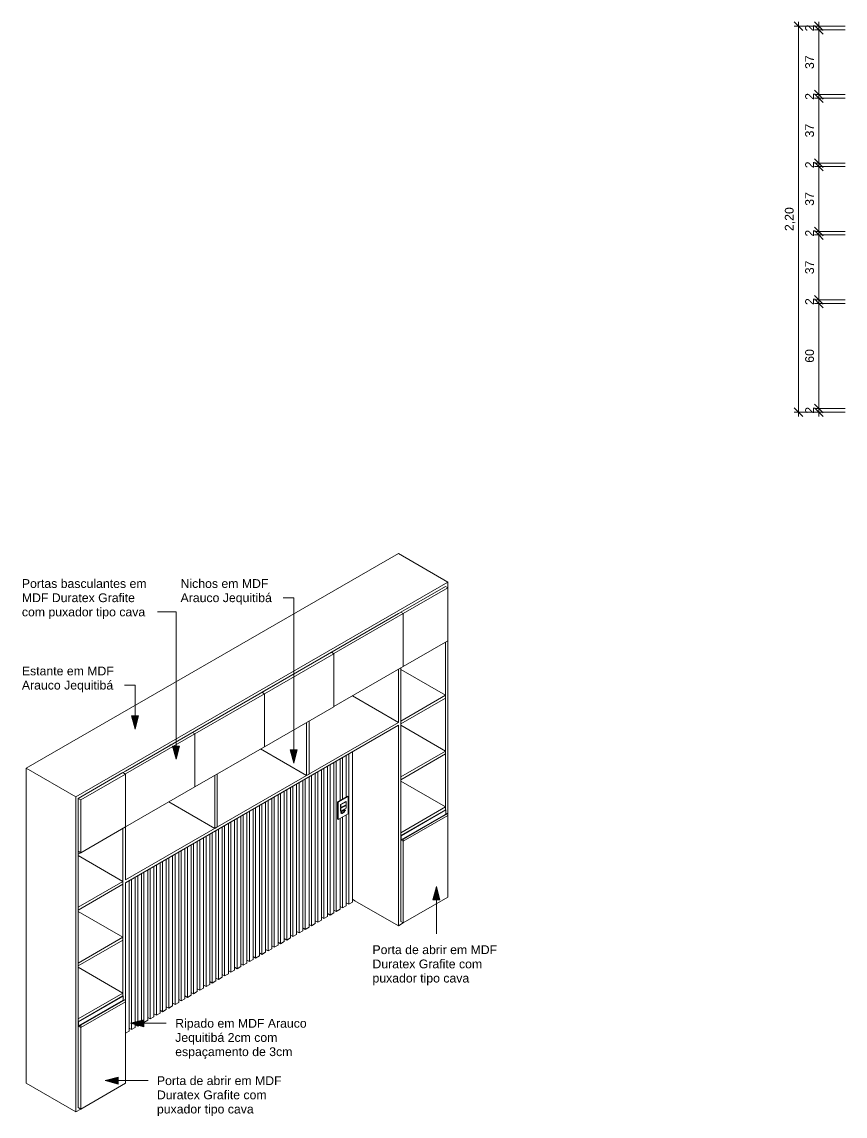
# Model space of a CAD drawing. Header units: millimetres. Extents: x -9962 to 2662, y -3814 to 2757.
# Drawn here: x -9962 to -5271, y -3814 to 2425 of the extents above; entities that cross this region are included whole.
import ezdxf

# ---------------------------------------------------------------- set-up
doc = ezdxf.new("R2010")
doc.units = ezdxf.units.MM
for name, color, linetype, lineweight in [('A-ANNO-DIMS', 211, 'Continuous', 9), ('A-ANNO-DIMS-25', 211, 'Continuous', 9), ('E-ELEC-FIXT', 91, 'Continuous', 9), ('G-ANNO-TEXT', 231, 'Continuous', 9), ('I-FURN', 30, 'Continuous', 9)]:
    doc.layers.add(name, color=color, linetype=linetype, lineweight=lineweight)
doc.styles.add('@Arial Unicode MS', font='ARIALUNI.TTF', dxfattribs={"height": 50})
doc.styles.add('Arial', font='arial.ttf', dxfattribs={"height": 50})
doc.dimstyles.new('CRT_-__Metros_-_Linha_de_chamada_3_5_mm', dxfattribs={"dimscale": 304.8, "dimtxt": 50.292243, "dimasz": 0.164042, "dimexe": 0.082021, "dimexo": 0.0625, "dimgap": 0.04101, "dimtad": 1, "dimdec": 0, "dimlfac": 0.1, "dimdsep": 46, "dimtxsty": '@Arial Unicode MS', "dimblk1": 'OBLIQUE', "dimblk2": 'OBLIQUE', "dimsah": 1, "dimcen": 0.09, "dimdle": 0.082021, "dimazin": 0, "dimtfac": 1, "dimtdec": 4, "dimtix": 1, "dimtmove": 0, "dimatfit": 3, "dimfxl": 0.492126, "dimfxlon": 1, "dimtvp": 1, "dimtolj": 1, "dimtzin": 0, "dimarcsym": 2})
doc.dimstyles.new('CRT_-__Metros_-_Linha_de_chamada_3_5_mm_1', dxfattribs={"dimscale": 304.8, "dimtxt": 50.292243, "dimasz": 0.164042, "dimexe": 0.082021, "dimexo": 0.0625, "dimgap": 0.04101, "dimtad": 1, "dimlfac": 0.001, "dimrnd": 0.01, "dimzin": 0, "dimdsep": 46, "dimtxsty": '@Arial Unicode MS', "dimblk1": 'OBLIQUE', "dimblk2": 'OBLIQUE', "dimsah": 1, "dimcen": 0.09, "dimdle": 0.082021, "dimazin": 0, "dimtfac": 1, "dimtdec": 4, "dimtix": 1, "dimtmove": 0, "dimatfit": 3, "dimfxl": 0.492126, "dimfxlon": 1, "dimtvp": 1, "dimtolj": 1, "dimtzin": 0, "dimarcsym": 2})

# ---------------------------------------------------------------- blocks, each defined once
blk = doc.blocks.new('ESTANTE ESCRITORIO - ESTANTE ESCRITORIO-4505156-VISTA 3D ESTANTE ESCRITÓRIO')
at = {"layer": 'I-FURN'}
for p, q in [((-9937.9, -1831), (-7816.5, -606.3)), ((-7816.5, -606.3), (-7533.7, -769.6)), ((-7533.7, -769.6), (-9655, -1994.3)), ((-7802.4, -941), (-7547.8, -794.1)), ((-7802.4, -941), (-7547.8, -794.1)), ((-7533.7, -802.2), (-7788.3, -949.2)), ((-7547.8, -794.1), (-7533.7, -802.2)), ((-7533.7, -802.2), (-7533.7, -769.6)), ((-7533.7, -1104.3), (-7533.7, -802.2)), ((-9372.2, -1847.3), (-7816.5, -949.2)), ((-8197.7, -1169.2), (-7802.4, -941)), ((-7788.3, -949.2), (-8183.5, -1177.4)), ((-7802.4, -941), (-7788.3, -949.2)), ((-7788.3, -949.2), (-7802.4, -941)), ((-7788.3, -1251.3), (-7788.3, -949.2)), ((-7788.3, -949.2), (-7788.3, -1251.3)), ((-8064, -1092.1), (-8078.2, -1100.2)), ((-7788.3, -1251.3), (-7533.7, -1104.3)), ((-7547.8, -1112.5), (-7547.8, -2067.8)), ((-7533.7, -2088.2), (-7533.7, -1104.3)), ((-8593.7, -1397.9), (-8198.4, -1169.6)), ((-8184.2, -1177.8), (-8579.5, -1406)), ((-8198.4, -1169.6), (-8184.2, -1177.8)), ((-8197.7, -1170.1), (-8197.7, -1169.2)), ((-8183.5, -1177.4), (-8197.7, -1169.2)), ((-8184.2, -1479.9), (-8184.2, -1177.8)), ((-8183.5, -1177.4), (-8183.5, -1479.5)), ((-8183.5, -1479.5), (-7788.3, -1251.3)), ((-7816.5, -1267.6), (-7816.5, -1569.7)), ((-7802.4, -2704.7), (-7802.4, -1259.5)), ((-7547.8, -1414.6), (-7802.4, -1267.6)), ((-8989.6, -1626.5), (-8594.4, -1398.3)), ((-8580.2, -1406.4), (-8975.5, -1634.6)), ((-8587.3, -1394.2), (-8601.4, -1402.3)), ((-8594.4, -1398.3), (-8580.2, -1406.4)), ((-8593.7, -1398.7), (-8593.7, -1397.9)), ((-8579.5, -1406), (-8593.7, -1397.9)), ((-8580.2, -1708.5), (-8580.2, -1406.4)), ((-8579.5, -1406), (-8579.5, -1708.1)), ((-7816.5, -1569.7), (-8078.2, -1418.7)), ((-7547.8, -1414.6), (-7802.4, -1561.6)), ((-7802.4, -1577.9), (-7547.8, -1430.9)), ((-7547.8, -1430.9), (-7547.8, -1414.6)), ((-8579.5, -1708.1), (-8184.2, -1479.9)), ((-8183.5, -1479.5), (-8184.2, -1479.1)), ((-8184.2, -1479.9), (-8183.5, -1479.5)), ((-7816.5, -1569.7), (-9372.2, -2467.9)), ((-9372.2, -2484.2), (-7816.5, -1586.1)), ((-8339.8, -1569.7), (-8339.8, -1871.8)), ((-8325.7, -1863.7), (-8325.7, -1561.6)), ((-7816.5, -1586.1), (-7816.5, -2729.2)), ((-7802.4, -1561.6), (-7802.4, -1577.9)), ((-7547.8, -1733), (-7802.4, -1586.1)), ((-9385.6, -1855.1), (-8990.3, -1626.9)), ((-8976.2, -1635), (-9371.5, -1863.3)), ((-8990.3, -1626.9), (-8976.2, -1635)), ((-8989.6, -1627.3), (-8989.6, -1626.5)), ((-8975.5, -1634.6), (-8989.6, -1626.5)), ((-8976.2, -1937.2), (-8976.2, -1635)), ((-8975.5, -1634.6), (-8975.5, -1936.7)), ((-9110.6, -1696.3), (-9124.7, -1704.4)), ((-8975.5, -1936.7), (-8580.2, -1708.5)), ((-8601.4, -1720.8), (-8339.8, -1871.8)), ((-8579.5, -1708.1), (-8580.2, -1707.7)), ((-8580.2, -1708.5), (-8579.5, -1708.1)), ((-8078.2, -2594.4), (-8078.2, -1737.1)), ((-7547.8, -1733), (-7802.4, -1880)), ((-7547.8, -1749.4), (-7547.8, -1733)), ((-8184.2, -2655.7), (-8184.2, -1798.3)), ((-8170.1, -1790.2), (-8170.1, -2647.5)), ((-8148.9, -2014.7), (-8148.9, -1777.9)), ((-8134.7, -1769.8), (-8134.7, -2006.6)), ((-8113.5, -1994.3), (-8113.5, -1757.5)), ((-8099.4, -1749.4), (-8099.4, -2606.7)), ((-7802.4, -1896.3), (-7547.8, -1749.4)), ((-9937.9, -3627.3), (-9937.9, -1831)), ((-9655, -1994.3), (-9937.9, -1831)), ((-9640.9, -2002.5), (-9386.3, -1855.5)), ((-9640.9, -2002.5), (-9386.3, -1855.5)), ((-9372.2, -1863.7), (-9626.7, -2010.6)), ((-9386.3, -1855.5), (-9372.2, -1863.7)), ((-9385.6, -1855.9), (-9385.6, -1855.1)), ((-9371.5, -1863.3), (-9385.6, -1855.1)), ((-9372.2, -2165.8), (-9372.2, -1863.7)), ((-9371.5, -1863.3), (-9371.5, -2165.4)), ((-8863.1, -1871.8), (-8863.1, -2173.9)), ((-8848.9, -2165.8), (-8848.9, -1863.7)), ((-8339.8, -1871.8), (-8325.7, -1863.7)), ((-8311.5, -1871.8), (-8311.5, -2729.2)), ((-8290.3, -2716.9), (-8290.3, -1859.6)), ((-8276.2, -1851.4), (-8276.2, -2708.7)), ((-8255, -2696.5), (-8255, -1839.2)), ((-8240.8, -1831), (-8240.8, -2688.3)), ((-8219.6, -2676.1), (-8219.6, -1818.8)), ((-8205.5, -1810.6), (-8205.5, -2667.9)), ((-8417.6, -1933.1), (-8417.6, -2790.4)), ((-8396.4, -2778.1), (-8396.4, -1920.8)), ((-8382.2, -1912.7), (-8382.2, -2770)), ((-8361, -2757.7), (-8361, -1900.4)), ((-8346.9, -1892.2), (-8346.9, -2749.6)), ((-8325.7, -2737.3), (-8325.7, -1880)), ((-7802.4, -1880), (-7802.4, -1896.3)), ((-7547.8, -2051.5), (-7802.4, -1904.5)), ((-9655, -1994.3), (-9655, -3790.6)), ((-9371.5, -2165.4), (-8976.2, -1937.2)), ((-8975.5, -1936.7), (-8976.2, -1936.3)), ((-8976.2, -1937.2), (-8975.5, -1936.7)), ((-8523.7, -1994.3), (-8523.7, -2851.6)), ((-8502.4, -2839.4), (-8502.4, -1982.1)), ((-8488.3, -1973.9), (-8488.3, -2831.2)), ((-8467.1, -2819), (-8467.1, -1961.6)), ((-8452.9, -1953.5), (-8452.9, -2810.8)), ((-8431.7, -2798.6), (-8431.7, -1941.2)), ((-9640.9, -2304.6), (-9640.9, -2002.5)), ((-9626.7, -2010.6), (-9640.9, -2002.5)), ((-9640.9, -3766.1), (-9640.9, -2002.5)), ((-9626.7, -2010.6), (-9626.7, -2312.7)), ((-9124.7, -2022.9), (-8863.1, -2173.9)), ((-8629.7, -2055.5), (-8629.7, -2912.9)), ((-8608.5, -2900.6), (-8608.5, -2043.3)), ((-8594.4, -2035.1), (-8594.4, -2892.5)), ((-8573.2, -2880.2), (-8573.2, -2022.9)), ((-8559, -2014.7), (-8559, -2872)), ((-8537.8, -2859.8), (-8537.8, -2002.5)), ((-7547.8, -2051.5), (-7802.4, -2198.4)), ((-7547.8, -2067.8), (-7547.8, -2051.5)), ((-8735.8, -2116.8), (-8735.8, -2974.1)), ((-8714.6, -2961.9), (-8714.6, -2104.5)), ((-8700.4, -2096.4), (-8700.4, -2953.7)), ((-8679.2, -2941.4), (-8679.2, -2084.1)), ((-8665.1, -2076), (-8665.1, -2933.3)), ((-8643.9, -2921), (-8643.9, -2063.7)), ((-8148.9, -2635.3), (-8148.9, -2116.8)), ((-8134.7, -2108.6), (-8134.7, -2627.1)), ((-8113.5, -2614.8), (-8113.5, -2096.4)), ((-7802.4, -2214.8), (-7547.8, -2067.8)), ((-7802.4, -2214.8), (-7547.8, -2067.8)), ((-7801, -2215.6), (-7546.4, -2068.6)), ((-7801, -2238.8), (-7546.4, -2091.9)), ((-7535.1, -2087.4), (-7789.7, -2234.4)), ((-7788.3, -2235.2), (-7533.7, -2088.2)), ((-7533.7, -2100.4), (-7788.3, -2247.4)), ((-7788.3, -2247.4), (-7533.7, -2100.4)), ((-7547.8, -2067.8), (-7546.4, -2068.6)), ((-7546.4, -2068.6), (-7546.4, -2091.9)), ((-7546.4, -2091.9), (-7544.7, -2092.9)), ((-7535.1, -2087.4), (-7533.7, -2088.2)), ((-7533.7, -2088.2), (-7533.7, -2100.4)), ((-7533.7, -2565.9), (-7533.7, -2100.4)), ((-9626.7, -2312.7), (-9372.2, -2165.8)), ((-9386.3, -2173.9), (-9386.3, -3129.2)), ((-9371.5, -2165.4), (-9372.2, -2165)), ((-9372.2, -2165.8), (-9371.5, -2165.4)), ((-9372.2, -2467.9), (-9372.2, -2165.8)), ((-8863.1, -2173.9), (-8848.9, -2165.8)), ((-8841.9, -2178), (-8841.9, -3035.3)), ((-8820.6, -3023.1), (-8820.6, -2165.8)), ((-8806.5, -2157.6), (-8806.5, -3014.9)), ((-8785.3, -3002.7), (-8785.3, -2145.4)), ((-8771.1, -2137.2), (-8771.1, -2994.5)), ((-8749.9, -2982.3), (-8749.9, -2124.9)), ((-8947.9, -2239.3), (-8947.9, -3096.6)), ((-8926.7, -3084.3), (-8926.7, -2227)), ((-8912.6, -2218.8), (-8912.6, -3076.2)), ((-8891.4, -3063.9), (-8891.4, -2206.6)), ((-8877.2, -2198.4), (-8877.2, -3055.8)), ((-8856, -3043.5), (-8856, -2186.2)), ((-7802.4, -2198.4), (-7802.4, -2214.8)), ((-7801, -2215.6), (-7802.4, -2214.8)), ((-7802.4, -2214.8), (-7802.4, -2239.3)), ((-7802.4, -2704.7), (-7802.4, -2239.3)), ((-7788.3, -2247.4), (-7802.4, -2239.3)), ((-7802.4, -2239.3), (-7788.3, -2247.4)), ((-7801, -2238.8), (-7801, -2215.6)), ((-7799.2, -2239.9), (-7801, -2238.8)), ((-7789.7, -2234.4), (-7799.2, -2239.9)), ((-7788.3, -2235.2), (-7789.7, -2234.4)), ((-7788.3, -2247.4), (-7788.3, -2235.2)), ((-9626.7, -2312.7), (-9640.9, -2304.6)), ((-9640.9, -2304.6), (-9640.9, -2320.9)), ((-9054, -2300.5), (-9054, -3157.8)), ((-9032.8, -3145.6), (-9032.8, -2288.2)), ((-9018.6, -2280.1), (-9018.6, -3137.4)), ((-8997.4, -3125.2), (-8997.4, -2267.8)), ((-8983.3, -2259.7), (-8983.3, -3117)), ((-8962.1, -3104.7), (-8962.1, -2247.4)), ((-7788.3, -2247.4), (-7788.3, -2712.8)), ((-9640.9, -2320.9), (-9626.7, -2312.7)), ((-9640.9, -2329.1), (-9386.3, -2476)), ((-9174.2, -3227.2), (-9174.2, -2369.9)), ((-9160.1, -2361.7), (-9160.1, -3219.1)), ((-9138.8, -3206.8), (-9138.8, -2349.5)), ((-9124.7, -2341.3), (-9124.7, -3198.6)), ((-9103.5, -3186.4), (-9103.5, -2329.1)), ((-9089.3, -2320.9), (-9089.3, -3178.2)), ((-9068.1, -3166), (-9068.1, -2308.7)), ((-9280.3, -3288.5), (-9280.3, -2431.1)), ((-9266.1, -2423), (-9266.1, -3280.3)), ((-9244.9, -3268), (-9244.9, -2410.7)), ((-9230.8, -2402.6), (-9230.8, -3259.9)), ((-9209.6, -3247.6), (-9209.6, -2390.3)), ((-9195.4, -2382.1), (-9195.4, -3239.5)), ((-9386.3, -2476), (-9640.9, -2623)), ((-9640.9, -2639.3), (-9386.3, -2492.4)), ((-9386.3, -2492.4), (-9386.3, -2476)), ((-9372.2, -3149.6), (-9372.2, -2484.2)), ((-9351, -3329.3), (-9351, -2472)), ((-9336.8, -2463.8), (-9336.8, -3321.1)), ((-9315.6, -3308.9), (-9315.6, -2451.5)), ((-9301.5, -2443.4), (-9301.5, -3300.7)), ((-7802.4, -2516.9), (-7802.4, -2533.2)), ((-8134.7, -2627.1), (-8148.9, -2618.9)), ((-8134.7, -2627.1), (-8113.5, -2614.8)), ((-8099.4, -2606.7), (-8113.5, -2598.5)), ((-8099.4, -2606.7), (-8078.2, -2594.4)), ((-8078.2, -2578.1), (-8064, -2586.3)), ((-8064, -2586.3), (-7816.5, -2729.2)), ((-7788.3, -2712.8), (-7533.7, -2565.9)), ((-9640.9, -2623), (-9640.9, -2639.3)), ((-9640.9, -2647.5), (-9386.3, -2794.5)), ((-8240.8, -2688.3), (-8255, -2680.2)), ((-8240.8, -2688.3), (-8219.6, -2676.1)), ((-8205.5, -2667.9), (-8219.6, -2659.8)), ((-8205.5, -2667.9), (-8184.2, -2655.7)), ((-8170.1, -2647.5), (-8184.2, -2639.3)), ((-8170.1, -2647.5), (-8148.9, -2635.3)), ((-8346.9, -2749.6), (-8361, -2741.4)), ((-8346.9, -2749.6), (-8325.7, -2737.3)), ((-8311.5, -2729.2), (-8325.7, -2721)), ((-8311.5, -2729.2), (-8290.3, -2716.9)), ((-8276.2, -2708.7), (-8290.3, -2700.6)), ((-8276.2, -2708.7), (-8255, -2696.5)), ((-7816.5, -2729.2), (-7788.3, -2712.8)), ((-7788.3, -2712.8), (-7802.4, -2704.7)), ((-9386.3, -2794.5), (-9640.9, -2941.4)), ((-9386.3, -2810.8), (-9386.3, -2794.5)), ((-8452.9, -2810.8), (-8467.1, -2802.6)), ((-8452.9, -2810.8), (-8431.7, -2798.6)), ((-8417.6, -2790.4), (-8431.7, -2782.2)), ((-8417.6, -2790.4), (-8396.4, -2778.1)), ((-8382.2, -2770), (-8396.4, -2761.8)), ((-8382.2, -2770), (-8361, -2757.7)), ((-9640.9, -2957.8), (-9386.3, -2810.8)), ((-8559, -2872), (-8573.2, -2863.9)), ((-8559, -2872), (-8537.8, -2859.8)), ((-8523.7, -2851.6), (-8537.8, -2843.5)), ((-8523.7, -2851.6), (-8502.4, -2839.4)), ((-8488.3, -2831.2), (-8502.4, -2823)), ((-8488.3, -2831.2), (-8467.1, -2819)), ((-8665.1, -2933.3), (-8679.2, -2925.1)), ((-8665.1, -2933.3), (-8643.9, -2921)), ((-8629.7, -2912.9), (-8643.9, -2904.7)), ((-8629.7, -2912.9), (-8608.5, -2900.6)), ((-8594.4, -2892.5), (-8608.5, -2884.3)), ((-8594.4, -2892.5), (-8573.2, -2880.2)), ((-9640.9, -2941.4), (-9640.9, -2957.8)), ((-9640.9, -2965.9), (-9386.3, -3112.9)), ((-8771.1, -2994.5), (-8785.3, -2986.3)), ((-8771.1, -2994.5), (-8749.9, -2982.3)), ((-8735.8, -2974.1), (-8749.9, -2965.9)), ((-8735.8, -2974.1), (-8714.6, -2961.9)), ((-8700.4, -2953.7), (-8714.6, -2945.5)), ((-8700.4, -2953.7), (-8679.2, -2941.4)), ((-8877.2, -3055.8), (-8891.4, -3047.6)), ((-8877.2, -3055.8), (-8856, -3043.5)), ((-8841.9, -3035.3), (-8856, -3027.2)), ((-8841.9, -3035.3), (-8820.6, -3023.1)), ((-8806.5, -3014.9), (-8820.6, -3006.8)), ((-8806.5, -3014.9), (-8785.3, -3002.7)), ((-9386.3, -3112.9), (-9640.9, -3259.9)), ((-9386.3, -3129.2), (-9386.3, -3112.9)), ((-8983.3, -3117), (-8997.4, -3108.8)), ((-8983.3, -3117), (-8962.1, -3104.7)), ((-8947.9, -3096.6), (-8962.1, -3088.4)), ((-8947.9, -3096.6), (-8926.7, -3084.3)), ((-8912.6, -3076.2), (-8926.7, -3068)), ((-8912.6, -3076.2), (-8891.4, -3063.9)), ((-9640.9, -3276.2), (-9386.3, -3129.2)), ((-9640.9, -3276.2), (-9386.3, -3129.2)), ((-9639.5, -3277), (-9384.9, -3130.1)), ((-9639.5, -3300.3), (-9384.9, -3153.3)), ((-9373.6, -3148.8), (-9628.2, -3295.8)), ((-9626.7, -3296.6), (-9372.2, -3149.6)), ((-9372.2, -3161.9), (-9626.7, -3308.9)), ((-9626.7, -3308.9), (-9372.2, -3161.9)), ((-9386.3, -3129.2), (-9384.9, -3130.1)), ((-9384.9, -3130.1), (-9384.9, -3153.3)), ((-9384.9, -3153.3), (-9383.1, -3154.3)), ((-9373.6, -3148.8), (-9372.2, -3149.6)), ((-9372.2, -3149.6), (-9372.2, -3161.9)), ((-9372.2, -3627.3), (-9372.2, -3161.9)), ((-9089.3, -3178.2), (-9103.5, -3170.1)), ((-9089.3, -3178.2), (-9068.1, -3166)), ((-9054, -3157.8), (-9068.1, -3149.6)), ((-9054, -3157.8), (-9032.8, -3145.6)), ((-9018.6, -3137.4), (-9032.8, -3129.2)), ((-9018.6, -3137.4), (-8997.4, -3125.2)), ((-9195.4, -3239.5), (-9209.6, -3231.3)), ((-9195.4, -3239.5), (-9174.2, -3227.2)), ((-9160.1, -3219.1), (-9174.2, -3210.9)), ((-9160.1, -3219.1), (-9138.8, -3206.8)), ((-9124.7, -3198.6), (-9138.8, -3190.5)), ((-9124.7, -3198.6), (-9103.5, -3186.4)), ((-9640.9, -3259.9), (-9640.9, -3276.2)), ((-9639.5, -3277), (-9640.9, -3276.2)), ((-9640.9, -3276.2), (-9640.9, -3300.7)), ((-9640.9, -3766.1), (-9640.9, -3300.7)), ((-9626.7, -3308.9), (-9640.9, -3300.7)), ((-9640.9, -3300.7), (-9626.7, -3308.9)), ((-9639.5, -3300.3), (-9639.5, -3277)), ((-9637.7, -3301.3), (-9639.5, -3300.3)), ((-9628.2, -3295.8), (-9637.7, -3301.3)), ((-9626.7, -3296.6), (-9628.2, -3295.8)), ((-9626.7, -3308.9), (-9626.7, -3296.6)), ((-9301.5, -3300.7), (-9315.6, -3292.5)), ((-9301.5, -3300.7), (-9280.3, -3288.5)), ((-9266.1, -3280.3), (-9280.3, -3272.1)), ((-9266.1, -3280.3), (-9244.9, -3268)), ((-9230.8, -3259.9), (-9244.9, -3251.7)), ((-9230.8, -3259.9), (-9209.6, -3247.6)), ((-9626.7, -3308.9), (-9626.7, -3774.3)), ((-9372.2, -3341.5), (-9351, -3329.3)), ((-9336.8, -3321.1), (-9351, -3312.9)), ((-9336.8, -3321.1), (-9315.6, -3308.9)), ((-9640.9, -3578.3), (-9640.9, -3594.6)), ((-9937.9, -3627.3), (-9655, -3790.6)), ((-9626.7, -3774.3), (-9372.2, -3627.3)), ((-9655, -3790.6), (-9626.7, -3774.3)), ((-9626.7, -3774.3), (-9640.9, -3766.1))]:
    blk.add_line(p, q, dxfattribs=at)
blk = doc.blocks.new('CRT_Tomadas e Interruptores - Interruptor 2s _ Tomada 10A 1s-4797653-VISTA 3D ESTANTE ESCRITÓRIO')
at = {"layer": 'E-ELEC-FIXT'}
for p, q in [((-8163, -2022.9), (-8106.5, -1990.2)), ((-8102.9, -1992.3), (-8159.5, -2024.9)), ((-8102.9, -1992.3), (-8106.5, -1990.2)), ((-8102.9, -2090.2), (-8102.9, -1992.3)), ((-8163, -2120.9), (-8163, -2022.9)), ((-8163, -2022.9), (-8159.5, -2024.9)), ((-8159.5, -2024.9), (-8159.5, -2122.9)), ((-8116.7, -2020.6), (-8145.7, -2037.4)), ((-8145.7, -2037.4), (-8143.9, -2038.4)), ((-8145.7, -2037.4), (-8145.7, -2053.7)), ((-8116.7, -2041), (-8145.7, -2057.8)), ((-8143.9, -2054.7), (-8145.7, -2053.7)), ((-8145.7, -2057.8), (-8143.9, -2058.8)), ((-8145.7, -2057.8), (-8145.7, -2074.1)), ((-8143.9, -2038.4), (-8113.2, -2022.7)), ((-8143.9, -2054.7), (-8143.9, -2038.4)), ((-8113.2, -2039), (-8143.9, -2054.7)), ((-8143.9, -2058.8), (-8113.2, -2043.1)), ((-8143.9, -2075.1), (-8143.9, -2058.8)), ((-8113.2, -2022.7), (-8116.7, -2020.6)), ((-8113.2, -2043.1), (-8116.7, -2041)), ((-8113.2, -2039), (-8113.2, -2022.7)), ((-8113.2, -2059.4), (-8113.2, -2043.1)), ((-8159.5, -2122.9), (-8163, -2120.9)), ((-8159.5, -2122.9), (-8102.9, -2090.2)), ((-8143.9, -2075.1), (-8145.7, -2074.1)), ((-8113.2, -2059.4), (-8143.9, -2075.1)), ((-8143.7, -2083.5), (-8139.7, -2076.5)), ((-8139.7, -2089.2), (-8143.7, -2086.9)), ((-8138.6, -2088.2), (-8126.7, -2081.3)), ((-8137.2, -2073.9), (-8125.3, -2067)), ((-8125.3, -2082.1), (-8137.2, -2089)), ((-8124.2, -2078.7), (-8120.2, -2071.7)), ((-8122.8, -2066.8), (-8118.8, -2069.1)), ((-8118.8, -2072.5), (-8122.8, -2079.5))]:
    blk.add_line(p, q, dxfattribs=at)
for points in [[(-8143.7, -2086.9, 0), (-8144, -2086.6, 0), (-8144.2, -2086.1, 0), (-8144.3, -2085.5, 0), (-8144.2, -2084.9, 0), (-8144, -2084.2, 0), (-8143.7, -2083.5, 0)], [(-8141.1, -2088.4, 0), (-8140.3, -2088.6, 0), (-8139.5, -2088.6, 0), (-8138.6, -2088.2, 0)], [(-8140.8, -2081.9, 0), (-8140.7, -2081.4, 0), (-8140.6, -2080.9, 0), (-8140.3, -2080.5, 0), (-8140.1, -2080.1, 0), (-8139.7, -2079.7, 0), (-8139.3, -2079.4, 0), (-8139, -2079.3, 0), (-8138.6, -2079.2, 0), (-8138.3, -2079.3, 0), (-8138.1, -2079.5, 0), (-8138, -2079.8, 0), (-8137.9, -2080.2, 0)], [(-8140.8, -2081.9, 0), (-8140.4, -2081.6, 0), (-8140.1, -2081.2, 0), (-8139.8, -2080.8, 0), (-8139.5, -2080.4, 0), (-8139.4, -2079.9, 0), (-8139.3, -2079.4, 0)], [(-8137.9, -2080.2, 0), (-8138, -2080.7, 0), (-8138.1, -2081.2, 0), (-8138.3, -2081.6, 0), (-8138.6, -2082.1, 0), (-8139, -2082.4, 0), (-8139.3, -2082.7, 0), (-8139.7, -2082.8, 0), (-8140.1, -2082.9, 0), (-8140.3, -2082.8, 0), (-8140.6, -2082.6, 0), (-8140.7, -2082.3, 0), (-8140.8, -2081.9, 0)], [(-8139.7, -2076.5, 0), (-8138.9, -2075.4, 0), (-8138.1, -2074.5, 0), (-8137.2, -2073.9, 0)], [(-8137.2, -2089, 0), (-8138.1, -2089.4, 0), (-8138.9, -2089.5, 0), (-8139.7, -2089.2, 0)], [(-8134, -2075.5, 0), (-8134, -2075.1, 0), (-8133.9, -2074.6, 0), (-8133.6, -2074.2, 0), (-8133.3, -2073.7, 0), (-8133, -2073.4, 0), (-8132.6, -2073.1, 0), (-8132.3, -2072.9, 0), (-8131.9, -2072.9, 0), (-8131.6, -2073, 0), (-8131.4, -2073.2, 0), (-8131.3, -2073.5, 0), (-8131.2, -2073.9, 0)], [(-8134, -2075.5, 0), (-8133.7, -2075.3, 0), (-8133.3, -2074.9, 0), (-8133, -2074.5, 0), (-8132.8, -2074, 0), (-8132.7, -2073.5, 0), (-8132.6, -2073.1, 0)], [(-8131.2, -2073.9, 0), (-8131.3, -2074.4, 0), (-8131.4, -2074.8, 0), (-8131.6, -2075.3, 0), (-8131.9, -2075.7, 0), (-8132.3, -2076.1, 0), (-8132.6, -2076.4, 0), (-8133, -2076.5, 0), (-8133.3, -2076.6, 0), (-8133.6, -2076.5, 0), (-8133.9, -2076.3, 0), (-8134, -2075.9, 0), (-8134, -2075.5, 0)], [(-8127.3, -2074.1, 0), (-8127.3, -2073.7, 0), (-8127.1, -2073.2, 0), (-8126.9, -2072.7, 0), (-8126.6, -2072.3, 0), (-8126.3, -2071.9, 0), (-8125.9, -2071.7, 0), (-8125.5, -2071.5, 0), (-8125.2, -2071.5, 0), (-8124.9, -2071.6, 0), (-8124.7, -2071.8, 0), (-8124.5, -2072.1, 0), (-8124.5, -2072.5, 0)], [(-8127.3, -2074.1, 0), (-8127, -2073.9, 0), (-8126.6, -2073.5, 0), (-8126.3, -2073.1, 0), (-8126.1, -2072.6, 0), (-8126, -2072.1, 0), (-8125.9, -2071.7, 0)], [(-8124.5, -2072.5, 0), (-8124.5, -2072.9, 0), (-8124.7, -2073.4, 0), (-8124.9, -2073.9, 0), (-8125.2, -2074.3, 0), (-8125.5, -2074.7, 0), (-8125.9, -2074.9, 0), (-8126.3, -2075.1, 0), (-8126.6, -2075.1, 0), (-8126.9, -2075, 0), (-8127.1, -2074.8, 0), (-8127.3, -2074.5, 0), (-8127.3, -2074.1, 0)], [(-8126.7, -2081.3, 0), (-8125.8, -2080.6, 0), (-8124.9, -2079.7, 0), (-8124.2, -2078.7, 0)], [(-8125.3, -2067, 0), (-8124.3, -2066.6, 0), (-8123.5, -2066.5, 0), (-8122.8, -2066.8, 0)], [(-8122.8, -2079.5, 0), (-8123.5, -2080.5, 0), (-8124.3, -2081.4, 0), (-8125.3, -2082.1, 0)], [(-8120.2, -2071.7, 0), (-8119.8, -2071, 0), (-8119.6, -2070.3, 0), (-8119.5, -2069.6, 0), (-8119.6, -2069, 0), (-8119.8, -2068.6, 0), (-8120.2, -2068.3, 0)], [(-8118.8, -2069.1, 0), (-8118.4, -2069.4, 0), (-8118.2, -2069.9, 0), (-8118.1, -2070.4, 0), (-8118.2, -2071.1, 0), (-8118.4, -2071.8, 0), (-8118.8, -2072.5, 0)]]:
    blk.add_polyline3d(points, dxfattribs=at)
blk = doc.blocks.new('DIMBLOCK1-VISTA FRONTAL ESTANTE ESCRITÓRIO')
at = {"layer": 'A-ANNO-DIMS-25', "lineweight": 18}
for p, q in [((-5420.9, 220), (-5445.9, 245)), ((-5420.9, 200), (-5445.9, 225)), ((-5420.9, 220), (-5395.9, 195)), ((-5420.9, 200), (-5395.9, 175))]:
    blk.add_line(p, q, dxfattribs=at)
at = {"layer": 'A-ANNO-DIMS-25'}
for p, q in [((-5270.9, 220), (-5445.9, 220)), ((-5270.9, 200), (-5445.9, 200)), ((-5420.9, 175), (-5420.9, 220)), ((-5420.9, 220), (-5270.9, 220)), ((-5420.9, 200), (-5270.9, 200))]:
    blk.add_line(p, q, dxfattribs=at)
at = {"layer": 'A-ANNO-DIMS-25', "color": 0, "insert": (-5498.3, 190.6), "char_height": 50, "width": 46.468, "attachment_point": 1, "rotation": 90, "line_spacing_factor": 1.117605, "style": '@Arial Unicode MS'}
blk.add_mtext('2', dxfattribs=at)
blk = doc.blocks.new('_Oblique')
at = {"color": 0, "linetype": 'ByBlock', "lineweight": -2}
blk.add_line((-0.5, -0.5), (0.5, 0.5), dxfattribs=at)
blk = doc.blocks.new('DIMBLOCK2-VISTA FRONTAL ESTANTE ESCRITÓRIO')
at = {"layer": 'A-ANNO-DIMS-25', "lineweight": 18}
for p, q in [((-5420.9, 820), (-5445.9, 845)), ((-5420.9, 820), (-5395.9, 795)), ((-5420.9, 220), (-5445.9, 245)), ((-5420.9, 220), (-5395.9, 195))]:
    blk.add_line(p, q, dxfattribs=at)
at = {"layer": 'A-ANNO-DIMS-25'}
for p, q in [((-5270.9, 820), (-5445.9, 820)), ((-5420.9, 220), (-5420.9, 820)), ((-5420.9, 820), (-5270.9, 820)), ((-5270.9, 220), (-5445.9, 220)), ((-5420.9, 220), (-5270.9, 220))]:
    blk.add_line(p, q, dxfattribs=at)
at = {"layer": 'A-ANNO-DIMS-25', "color": 0, "insert": (-5498.3, 481.3), "char_height": 50, "width": 92.937, "attachment_point": 1, "rotation": 90, "line_spacing_factor": 1.117605, "style": '@Arial Unicode MS'}
blk.add_mtext('60', dxfattribs=at)
blk = doc.blocks.new('DIMBLOCK3-VISTA FRONTAL ESTANTE ESCRITÓRIO')
at = {"layer": 'A-ANNO-DIMS-25', "lineweight": 18}
for p, q in [((-5420.9, 840), (-5445.9, 865)), ((-5420.9, 820), (-5445.9, 845)), ((-5420.9, 840), (-5395.9, 815)), ((-5420.9, 820), (-5395.9, 795))]:
    blk.add_line(p, q, dxfattribs=at)
at = {"layer": 'A-ANNO-DIMS-25'}
for p, q in [((-5270.9, 840), (-5445.9, 840)), ((-5270.9, 820), (-5445.9, 820)), ((-5420.9, 820), (-5420.9, 840)), ((-5420.9, 840), (-5270.9, 840)), ((-5420.9, 820), (-5270.9, 820))]:
    blk.add_line(p, q, dxfattribs=at)
at = {"layer": 'A-ANNO-DIMS-25', "color": 0, "insert": (-5498.3, 810.6), "char_height": 50, "width": 46.468, "attachment_point": 1, "rotation": 90, "line_spacing_factor": 1.117605, "style": '@Arial Unicode MS'}
blk.add_mtext('2', dxfattribs=at)
blk = doc.blocks.new('DIMBLOCK4-VISTA FRONTAL ESTANTE ESCRITÓRIO')
at = {"layer": 'A-ANNO-DIMS-25', "lineweight": 18}
for p, q in [((-5420.9, 1210), (-5445.9, 1235)), ((-5420.9, 1210), (-5395.9, 1185)), ((-5420.9, 840), (-5445.9, 865)), ((-5420.9, 840), (-5395.9, 815))]:
    blk.add_line(p, q, dxfattribs=at)
at = {"layer": 'A-ANNO-DIMS-25'}
for p, q in [((-5270.9, 1210), (-5445.9, 1210)), ((-5420.9, 840), (-5420.9, 1210)), ((-5420.9, 1210), (-5270.9, 1210)), ((-5270.9, 840), (-5445.9, 840)), ((-5420.9, 840), (-5270.9, 840))]:
    blk.add_line(p, q, dxfattribs=at)
at = {"layer": 'A-ANNO-DIMS-25', "color": 0, "insert": (-5498.3, 986.3), "char_height": 50, "width": 92.937, "attachment_point": 1, "rotation": 90, "line_spacing_factor": 1.117605, "style": '@Arial Unicode MS'}
blk.add_mtext('37', dxfattribs=at)
blk = doc.blocks.new('DIMBLOCK5-VISTA FRONTAL ESTANTE ESCRITÓRIO')
at = {"layer": 'A-ANNO-DIMS-25', "lineweight": 18}
for p, q in [((-5420.9, 1230), (-5445.9, 1255)), ((-5420.9, 1210), (-5445.9, 1235)), ((-5420.9, 1230), (-5395.9, 1205)), ((-5420.9, 1210), (-5395.9, 1185))]:
    blk.add_line(p, q, dxfattribs=at)
at = {"layer": 'A-ANNO-DIMS-25'}
for p, q in [((-5270.9, 1230), (-5445.9, 1230)), ((-5270.9, 1210), (-5445.9, 1210)), ((-5420.9, 1210), (-5420.9, 1230)), ((-5420.9, 1230), (-5270.9, 1230)), ((-5420.9, 1210), (-5270.9, 1210))]:
    blk.add_line(p, q, dxfattribs=at)
at = {"layer": 'A-ANNO-DIMS-25', "color": 0, "insert": (-5498.3, 1200.6), "char_height": 50, "width": 46.468, "attachment_point": 1, "rotation": 90, "line_spacing_factor": 1.117605, "style": '@Arial Unicode MS'}
blk.add_mtext('2', dxfattribs=at)
blk = doc.blocks.new('DIMBLOCK6-VISTA FRONTAL ESTANTE ESCRITÓRIO')
at = {"layer": 'A-ANNO-DIMS-25', "lineweight": 18}
for p, q in [((-5420.9, 1600), (-5445.9, 1625)), ((-5420.9, 1600), (-5395.9, 1575)), ((-5420.9, 1230), (-5445.9, 1255)), ((-5420.9, 1230), (-5395.9, 1205))]:
    blk.add_line(p, q, dxfattribs=at)
at = {"layer": 'A-ANNO-DIMS-25'}
for p, q in [((-5270.9, 1600), (-5445.9, 1600)), ((-5420.9, 1230), (-5420.9, 1600)), ((-5420.9, 1600), (-5270.9, 1600)), ((-5270.9, 1230), (-5445.9, 1230)), ((-5420.9, 1230), (-5270.9, 1230))]:
    blk.add_line(p, q, dxfattribs=at)
at = {"layer": 'A-ANNO-DIMS-25', "color": 0, "insert": (-5498.3, 1376.3), "char_height": 50, "width": 92.937, "attachment_point": 1, "rotation": 90, "line_spacing_factor": 1.117605, "style": '@Arial Unicode MS'}
blk.add_mtext('37', dxfattribs=at)
blk = doc.blocks.new('DIMBLOCK7-VISTA FRONTAL ESTANTE ESCRITÓRIO')
at = {"layer": 'A-ANNO-DIMS-25', "lineweight": 18}
for p, q in [((-5420.9, 1620), (-5445.9, 1645)), ((-5420.9, 1600), (-5445.9, 1625)), ((-5420.9, 1620), (-5395.9, 1595)), ((-5420.9, 1600), (-5395.9, 1575))]:
    blk.add_line(p, q, dxfattribs=at)
at = {"layer": 'A-ANNO-DIMS-25'}
for p, q in [((-5270.9, 1620), (-5445.9, 1620)), ((-5270.9, 1600), (-5445.9, 1600)), ((-5420.9, 1600), (-5420.9, 1620)), ((-5420.9, 1620), (-5270.9, 1620)), ((-5420.9, 1600), (-5270.9, 1600))]:
    blk.add_line(p, q, dxfattribs=at)
at = {"layer": 'A-ANNO-DIMS-25', "color": 0, "insert": (-5498.3, 1590.6), "char_height": 50, "width": 46.468, "attachment_point": 1, "rotation": 90, "line_spacing_factor": 1.117605, "style": '@Arial Unicode MS'}
blk.add_mtext('2', dxfattribs=at)
blk = doc.blocks.new('DIMBLOCK8-VISTA FRONTAL ESTANTE ESCRITÓRIO')
at = {"layer": 'A-ANNO-DIMS-25', "lineweight": 18}
for p, q in [((-5420.9, 1990), (-5445.9, 2015)), ((-5420.9, 1990), (-5395.9, 1965)), ((-5420.9, 1620), (-5445.9, 1645)), ((-5420.9, 1620), (-5395.9, 1595))]:
    blk.add_line(p, q, dxfattribs=at)
at = {"layer": 'A-ANNO-DIMS-25'}
for p, q in [((-5270.9, 1990), (-5445.9, 1990)), ((-5420.9, 1620), (-5420.9, 1990)), ((-5420.9, 1990), (-5270.9, 1990)), ((-5270.9, 1620), (-5445.9, 1620)), ((-5420.9, 1620), (-5270.9, 1620))]:
    blk.add_line(p, q, dxfattribs=at)
at = {"layer": 'A-ANNO-DIMS-25', "color": 0, "insert": (-5498.3, 1766.3), "char_height": 50, "width": 92.937, "attachment_point": 1, "rotation": 90, "line_spacing_factor": 1.117605, "style": '@Arial Unicode MS'}
blk.add_mtext('37', dxfattribs=at)
blk = doc.blocks.new('DIMBLOCK9-VISTA FRONTAL ESTANTE ESCRITÓRIO')
at = {"layer": 'A-ANNO-DIMS-25', "lineweight": 18}
for p, q in [((-5420.9, 2010), (-5445.9, 2035)), ((-5420.9, 1990), (-5445.9, 2015)), ((-5420.9, 2010), (-5395.9, 1985)), ((-5420.9, 1990), (-5395.9, 1965))]:
    blk.add_line(p, q, dxfattribs=at)
at = {"layer": 'A-ANNO-DIMS-25'}
for p, q in [((-5270.9, 2010), (-5445.9, 2010)), ((-5420.9, 1990), (-5420.9, 2010)), ((-5420.9, 2010), (-5270.9, 2010)), ((-5270.9, 1990), (-5445.9, 1990)), ((-5420.9, 1990), (-5270.9, 1990))]:
    blk.add_line(p, q, dxfattribs=at)
at = {"layer": 'A-ANNO-DIMS-25', "color": 0, "insert": (-5498.3, 1980.6), "char_height": 50, "width": 46.468, "attachment_point": 1, "rotation": 90, "line_spacing_factor": 1.117605, "style": '@Arial Unicode MS'}
blk.add_mtext('2', dxfattribs=at)
blk = doc.blocks.new('DIMBLOCK10-VISTA FRONTAL ESTANTE ESCRITÓRIO')
at = {"layer": 'A-ANNO-DIMS-25', "lineweight": 18}
for p, q in [((-5420.9, 2380), (-5445.9, 2405)), ((-5420.9, 2380), (-5395.9, 2355)), ((-5420.9, 2010), (-5445.9, 2035)), ((-5420.9, 2010), (-5395.9, 1985))]:
    blk.add_line(p, q, dxfattribs=at)
at = {"layer": 'A-ANNO-DIMS-25'}
for p, q in [((-5270.9, 2380), (-5445.9, 2380)), ((-5420.9, 2010), (-5420.9, 2380)), ((-5420.9, 2380), (-5270.9, 2380)), ((-5270.9, 2010), (-5445.9, 2010)), ((-5420.9, 2010), (-5270.9, 2010))]:
    blk.add_line(p, q, dxfattribs=at)
at = {"layer": 'A-ANNO-DIMS-25', "color": 0, "insert": (-5498.3, 2156.3), "char_height": 50, "width": 92.937, "attachment_point": 1, "rotation": 90, "line_spacing_factor": 1.117605, "style": '@Arial Unicode MS'}
blk.add_mtext('37', dxfattribs=at)
blk = doc.blocks.new('DIMBLOCK11-VISTA FRONTAL ESTANTE ESCRITÓRIO')
at = {"layer": 'A-ANNO-DIMS-25', "lineweight": 18}
for p, q in [((-5420.9, 2400), (-5445.9, 2425)), ((-5420.9, 2380), (-5445.9, 2405)), ((-5420.9, 2400), (-5395.9, 2375)), ((-5420.9, 2380), (-5395.9, 2355))]:
    blk.add_line(p, q, dxfattribs=at)
at = {"layer": 'A-ANNO-DIMS-25'}
for p, q in [((-5270.9, 2400), (-5445.9, 2400)), ((-5270.9, 2380), (-5445.9, 2380)), ((-5420.9, 2380), (-5420.9, 2425)), ((-5420.9, 2400), (-5270.9, 2400)), ((-5420.9, 2380), (-5270.9, 2380))]:
    blk.add_line(p, q, dxfattribs=at)
at = {"layer": 'A-ANNO-DIMS-25', "color": 0, "insert": (-5498.3, 2370.6), "char_height": 50, "width": 46.468, "attachment_point": 1, "rotation": 90, "line_spacing_factor": 1.117605, "style": '@Arial Unicode MS'}
blk.add_mtext('2', dxfattribs=at)
blk = doc.blocks.new('DIMBLOCK12-VISTA FRONTAL ESTANTE ESCRITÓRIO')
at = {"layer": 'A-ANNO-DIMS-25', "lineweight": 18}
for p, q in [((-5536.9, 2400), (-5561.9, 2425)), ((-5536.9, 2400), (-5511.9, 2375)), ((-5536.9, 200), (-5561.9, 225)), ((-5536.9, 200), (-5511.9, 175))]:
    blk.add_line(p, q, dxfattribs=at)
at = {"layer": 'A-ANNO-DIMS-25'}
for p, q in [((-5386.9, 2400), (-5561.9, 2400)), ((-5536.9, 175), (-5536.9, 2425)), ((-5536.9, 2400), (-5386.9, 2400)), ((-5386.9, 200), (-5561.9, 200)), ((-5536.9, 200), (-5386.9, 200))]:
    blk.add_line(p, q, dxfattribs=at)
at = {"layer": 'A-ANNO-DIMS-25', "color": 0, "insert": (-5614.3, 1232.4), "char_height": 50, "width": 162.337, "attachment_point": 1, "rotation": 90, "line_spacing_factor": 1.117605, "style": '@Arial Unicode MS'}
blk.add_mtext('2,20', dxfattribs=at)

msp = doc.modelspace()

# ---------------------------------------------------------------- hatches: boundary and pattern name
at = {"layer": 'G-ANNO-TEXT'}
for points in [[(-9317.163, -1607.849), (-9297.067, -1532.849), (-9337.259, -1532.849)], [(-9083.285, -1779.779), (-9063.189, -1704.779), (-9103.381, -1704.779)], [(-8412.954, -1801.069), (-8392.858, -1726.069), (-8433.05, -1726.069)], [(-7599.507, -2505.677), (-7619.603, -2580.677), (-7579.411, -2580.677)], [(-9342.267, -3285.167), (-9267.267, -3305.263), (-9267.267, -3265.071)], [(-9487.801, -3612.331), (-9412.801, -3632.427), (-9412.801, -3592.234)]]:
    msp.add_hatch(color=7, dxfattribs=at).paths.add_polyline_path(points)

# ---------------------------------------------------------------- linework, layer by layer
at = {"layer": 'G-ANNO-TEXT', "color": 7}
for p, q in [((-8458.738, -858.633), (-8472.73, -858.633)), ((-8412.954, -858.633), (-8458.738, -858.633)), ((-8412.954, -1801.069), (-8412.954, -858.633)), ((-9181.954, -939.662), (-9188.423, -939.662)), ((-9083.285, -939.662), (-9181.954, -939.662)), ((-9083.285, -1779.779), (-9083.285, -939.662)), ((-9362.946, -1357.126), (-9376.939, -1357.126)), ((-9317.163, -1357.126), (-9362.946, -1357.126)), ((-9317.163, -1607.849), (-9317.163, -1357.126)), ((-9297.067, -1532.849), (-9337.259, -1532.849)), ((-9337.259, -1532.849), (-9317.163, -1607.849)), ((-9317.163, -1607.849), (-9297.067, -1532.849)), ((-9063.189, -1704.779), (-9103.381, -1704.779)), ((-9103.381, -1704.779), (-9083.285, -1779.779)), ((-9083.285, -1779.779), (-9063.189, -1704.779)), ((-8392.858, -1726.069), (-8433.05, -1726.069)), ((-8433.05, -1726.069), (-8412.954, -1801.069)), ((-8412.954, -1801.069), (-8392.858, -1726.069)), ((-7599.507, -2505.677), (-7619.603, -2580.677)), ((-7579.411, -2580.677), (-7599.507, -2505.677)), ((-7599.507, -2505.677), (-7599.507, -2775.359)), ((-7619.603, -2580.677), (-7579.411, -2580.677)), ((-9267.267, -3265.071), (-9342.267, -3285.167)), ((-9342.267, -3285.167), (-9267.267, -3305.263)), ((-9342.267, -3285.167), (-9138.901, -3285.167)), ((-9267.267, -3305.263), (-9267.267, -3265.071)), ((-9412.801, -3592.234), (-9487.801, -3612.331)), ((-9487.801, -3612.331), (-9412.801, -3632.427)), ((-9487.801, -3612.331), (-9243.004, -3612.331)), ((-9412.801, -3632.427), (-9412.801, -3592.234))]:
    msp.add_line(p, q, dxfattribs=at)

# ---------------------------------------------------------------- block references
at = {"layer": 'E-ELEC-FIXT'}
msp.add_blockref('CRT_Tomadas e Interruptores - Interruptor 2s _ Tomada 10A 1s-4797653-VISTA 3D ESTANTE ESCRITÓRIO', (0, 0), dxfattribs=at)
at = {"layer": 'I-FURN'}
msp.add_blockref('ESTANTE ESCRITORIO - ESTANTE ESCRITORIO-4505156-VISTA 3D ESTANTE ESCRITÓRIO', (0, 0), dxfattribs=at)

# ---------------------------------------------------------------- texts
at = {"layer": 'G-ANNO-TEXT', "color": 7, "char_height": 50, "attachment_point": 1, "style": 'Arial'}
for s, insert, width in [('Portas basculantes em ', (-9961.866, -752.605), 883.86047), ('Nichos em MDF ', (-9057.657, -752.605), 643.35422), ('MDF Duratex Grafite ', (-9961.866, -833.633), 819.72547), ('Arauco Jequitibá', (-9057.657, -833.633), 647.36266), ('com puxador tipo cava', (-9961.866, -914.662), 875.84359), ('Estante em MDF ', (-9961.866, -1251.098), 663.39641), ('Arauco Jequitibá', (-9961.866, -1332.126), 647.36266), ('Porta de abrir em MDF ', (-7964.063, -2840.652), 883.86047), ('Duratex Grafite com ', (-7964.063, -2921.68), 799.68328), ('puxador tipo cava', (-7964.063, -3002.709), 687.44703), ('Ripado em MDF Arauco ', (-9088.101, -3260.167), 949.99969), ('Jequitibá 2cm com ', (-9088.101, -3341.196), 749.57781), ('espaçamento de 3cm', (-9088.101, -3422.224), 829.74656), ('Porta de abrir em MDF ', (-9192.204, -3587.331), 883.86047), ('Duratex Grafite com ', (-9192.204, -3668.359), 799.68328), ('puxador tipo cava', (-9192.204, -3749.388), 687.44703)]:
    msp.add_mtext(s, dxfattribs=dict(at, insert=insert, width=width))

# ---------------------------------------------------------------- dimensions: what is measured, and where the dimension line sits
at = {"layer": 'A-ANNO-DIMS'}
for base, p1, p2, dimstyle, override, picture, middle in [((-5536.92, 2400), (-5386.92, 200), (-5386.92, 2400), 'CRT_-__Metros_-_Linha_de_chamada_3_5_mm_1', {"dimpost": '<>', "dimfxl": 2200}, 'DIMBLOCK12-VISTA FRONTAL ESTANTE ESCRITÓRIO', (-5574.965, 1300)), ((-5420.917, 2400), (-5270.917, 2380), (-5270.917, 2400), 'CRT_-__Metros_-_Linha_de_chamada_3_5_mm', {"dimpost": '<>', "dimfxl": 20}, 'DIMBLOCK11-VISTA FRONTAL ESTANTE ESCRITÓRIO', (-5458.536, 2390)), ((-5420.917, 2380), (-5270.917, 2010), (-5270.917, 2380), 'CRT_-__Metros_-_Linha_de_chamada_3_5_mm', {"dimpost": '<>', "dimfxl": 370}, 'DIMBLOCK10-VISTA FRONTAL ESTANTE ESCRITÓRIO', (-5458.963, 2195)), ((-5420.917, 2010), (-5270.917, 1990), (-5270.917, 2010), 'CRT_-__Metros_-_Linha_de_chamada_3_5_mm', {"dimpost": '<>', "dimfxl": 20}, 'DIMBLOCK9-VISTA FRONTAL ESTANTE ESCRITÓRIO', (-5458.536, 2000)), ((-5420.917, 1990), (-5270.917, 1620), (-5270.917, 1990), 'CRT_-__Metros_-_Linha_de_chamada_3_5_mm', {"dimpost": '<>', "dimfxl": 370}, 'DIMBLOCK8-VISTA FRONTAL ESTANTE ESCRITÓRIO', (-5458.963, 1805)), ((-5420.917, 1620), (-5270.917, 1600), (-5270.917, 1620), 'CRT_-__Metros_-_Linha_de_chamada_3_5_mm', {"dimpost": '<>', "dimfxl": 20}, 'DIMBLOCK7-VISTA FRONTAL ESTANTE ESCRITÓRIO', (-5458.536, 1610)), ((-5420.917, 1600), (-5270.917, 1230), (-5270.917, 1600), 'CRT_-__Metros_-_Linha_de_chamada_3_5_mm', {"dimpost": '<>', "dimfxl": 370}, 'DIMBLOCK6-VISTA FRONTAL ESTANTE ESCRITÓRIO', (-5458.963, 1415)), ((-5420.917, 1230), (-5270.917, 1210), (-5270.917, 1230), 'CRT_-__Metros_-_Linha_de_chamada_3_5_mm', {"dimpost": '<>', "dimfxl": 20}, 'DIMBLOCK5-VISTA FRONTAL ESTANTE ESCRITÓRIO', (-5458.536, 1220)), ((-5420.917, 1210), (-5270.917, 840), (-5270.917, 1210), 'CRT_-__Metros_-_Linha_de_chamada_3_5_mm', {"dimpost": '<>', "dimfxl": 370}, 'DIMBLOCK4-VISTA FRONTAL ESTANTE ESCRITÓRIO', (-5458.963, 1025)), ((-5420.917, 840), (-5270.917, 820), (-5270.917, 840), 'CRT_-__Metros_-_Linha_de_chamada_3_5_mm', {"dimpost": '<>', "dimfxl": 20}, 'DIMBLOCK3-VISTA FRONTAL ESTANTE ESCRITÓRIO', (-5458.536, 830)), ((-5420.917, 820), (-5270.917, 220), (-5270.917, 820), 'CRT_-__Metros_-_Linha_de_chamada_3_5_mm', {"dimpost": '<>', "dimfxl": 600}, 'DIMBLOCK2-VISTA FRONTAL ESTANTE ESCRITÓRIO', (-5458.963, 520)), ((-5420.917, 220), (-5270.917, 200), (-5270.917, 220), 'CRT_-__Metros_-_Linha_de_chamada_3_5_mm', {"dimpost": '<>', "dimfxl": 20}, 'DIMBLOCK1-VISTA FRONTAL ESTANTE ESCRITÓRIO', (-5458.536, 210))]:
    dim = msp.add_linear_dim(base=base, p1=p1, p2=p2, angle=90, dimstyle=dimstyle, override=override, dxfattribs=at)
    dim.commit()
    dim.dimension.update_dxf_attribs({"geometry": picture, "text_midpoint": middle})

doc.saveas('drawing.dxf')
